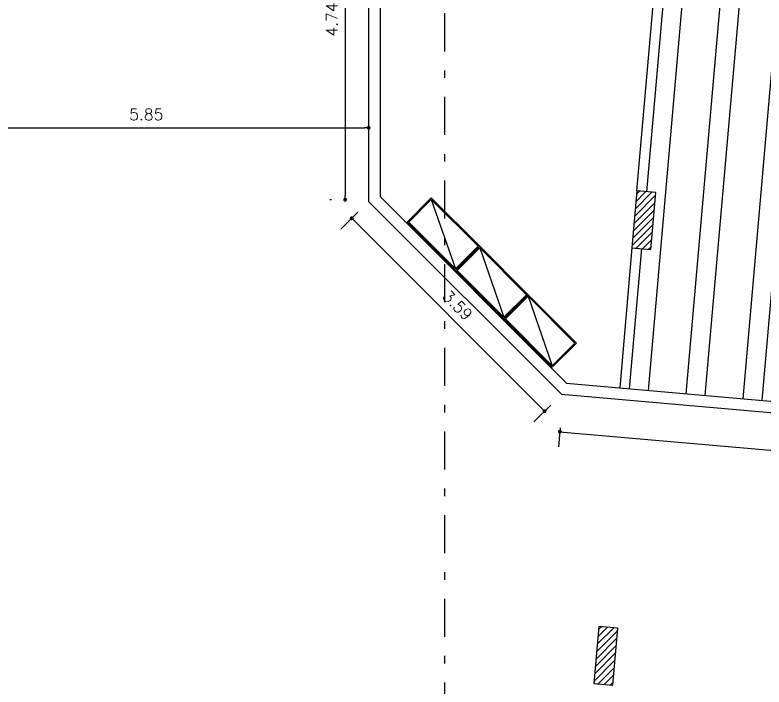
# Model space of a CAD drawing. Header units: millimetres. Extents: x 387 to 811, y 539 to 827.
# Drawn here: x 636.66 to 646.52, y 737.41 to 746.25 of the extents above; entities that cross this region are included whole.
import ezdxf

# ---------------------------------------------------------------- set-up
doc = ezdxf.new("R2010")
doc.units = ezdxf.units.MM
doc.linetypes.add('DASHDOT', pattern=[1, 0.5, -0.25, 0, -0.25])
for name, color, linetype in [('LINHA DE CORTE', 1, 'DASHDOT'), ('MOBILIARIO', 3, 'Continuous'), ('PAREDES EM CORTE', 5, 'Continuous'), ('pilar', 4, 'Continuous')]:
    doc.layers.add(name, color=color, linetype=linetype)
doc.styles.add('ROMANS', font='romans')
doc.dimstyles.new('Cotas_trabalho', dxfattribs={"dimtxt": 0.15, "dimasz": 0.05, "dimexe": 0.2, "dimexo": 0.2, "dimgap": 0.1, "dimtad": 1, "dimzin": 4, "dimdsep": 46, "dimtxsty": 'ROMANS', "dimblk": 'DOT', "dimcen": 0.5, "dimclrd": 256, "dimclre": 256, "dimclrt": 256, "dimadec": 0, "dimazin": 0, "dimtfac": 0.666667, "dimtmove": 2, "dimatfit": 0, "dimldrblk": 'DOT', "dimfxl": 1, "dimtolj": 1, "dimtzin": 4, "dimarcsym": 0})

# ---------------------------------------------------------------- blocks, each defined once
blk = doc.blocks.new('armário')
at = {"layer": 'MOBILIARIO'}
blk.add_line((633.2257, -151.3169), (632.3557, -150.8969), dxfattribs=at)
for points in [[(633.2407, -151.3319), (633.2407, -150.8819), (632.3407, -150.8819), (632.3407, -151.3319)], [(633.2257, -151.3169), (633.2257, -150.8969), (632.3557, -150.8969), (632.3557, -151.3169)]]:
    blk.add_lwpolyline(points, close=True, dxfattribs=at)
blk = doc.blocks.new('_DOT')
at = {"color": 0, "linetype": 'ByBlock'}
blk.add_line((-0.5, 0), (-1, 0), dxfattribs=at)
at = {"color": 0, "linetype": 'ByBlock', "const_width": 0.5}
blk.add_lwpolyline([(-0.25, 0, 1), (0.25, 0, 1)], format="xyb", close=True, dxfattribs=at)
blk = doc.blocks.new('*D244')
at = {"lineweight": -2}
for p, q in [((640.8268, 748.558), (640.8058, 748.558)), ((641.0058, 748.508), (641.0058, 743.8693)), ((640.8268, 743.8193), (640.8058, 743.8193))]:
    blk.add_line(p, q, dxfattribs=at)
at = {"layer": 'Defpoints', "color": 0}
for p in [(641.0268, 748.558, 54), (641.0058, 743.8193), (641.0268, 743.8193, 54)]:
    blk.add_point(p, dxfattribs=at)
at = {"lineweight": -2, "xscale": 0.05, "yscale": 0.05, "zscale": 0.05}
for p, rotation in [((641.0058, 748.558), 90), ((641.0058, 743.8193), 270)]:
    blk.add_blockref('_DOT', p, dxfattribs=dict(at, rotation=rotation))
at = {"insert": (640.8308, 746.1887), "char_height": 0.15, "attachment_point": 5, "rotation": 90, "style": 'ROMANS'}
blk.add_mtext('\\A1;4.74', dxfattribs=at)
blk = doc.blocks.new('*D245')
at = {"lineweight": -2}
for p, q in [((641.1731, 743.6569), (640.9503, 743.4341)), ((641.1271, 743.5402), (643.5934, 741.0739)), ((643.7101, 741.1199), (643.4873, 740.8971))]:
    blk.add_line(p, q, dxfattribs=at)
at = {"layer": 'Defpoints', "color": 0}
for p in [(641.3145, 743.7983, 54), (643.8515, 741.2613, 54), (643.6287, 741.0385)]:
    blk.add_point(p, dxfattribs=at)
at = {"lineweight": -2, "xscale": 0.05, "yscale": 0.05, "zscale": 0.05}
for p, rotation in [((641.0917, 743.5756), 135.0000000000026), ((643.6287, 741.0385), 315.0000000000026)]:
    blk.add_blockref('_DOT', p, dxfattribs=dict(at, rotation=rotation))
at = {"insert": (642.484, 742.4308), "char_height": 0.15, "attachment_point": 5, "rotation": 315, "style": 'ROMANS'}
blk.add_mtext('\\A1;3.59', dxfattribs=at)
blk = doc.blocks.new('*D246')
at = {"lineweight": -2}
for p, q in [((643.8341, 740.8193), (643.8123, 740.5703)), ((643.8795, 740.7652), (654.5948, 739.8277)), ((654.6489, 739.8732), (654.6271, 739.6241))]:
    blk.add_line(p, q, dxfattribs=at)
at = {"layer": 'Defpoints', "color": 0}
for p in [(643.8515, 741.0186, 54), (654.6664, 740.0724, 54), (654.6446, 739.8233)]:
    blk.add_point(p, dxfattribs=at)
at = {"lineweight": -2, "xscale": 0.05, "yscale": 0.05, "zscale": 0.05}
for p, rotation in [((643.8297, 740.7695), 174.999999999999), ((654.6446, 739.8233), 354.999999999999)]:
    blk.add_blockref('_DOT', p, dxfattribs=dict(at, rotation=rotation))
at = {"insert": (649.2524, 740.4708), "char_height": 0.15, "attachment_point": 5, "rotation": 355, "style": 'ROMANS'}
blk.add_mtext('\\A1;10.86', dxfattribs=at)
blk = doc.blocks.new('*D259')
at = {"lineweight": -2}
for p, q in [((635.1731, 738.0186), (634.1077, 736.9533)), ((634.2845, 737.0593), (638.7972, 732.5466)), ((639.7565, 733.4352), (638.6911, 732.3699))]:
    blk.add_line(p, q, dxfattribs=at)
at = {"layer": 'Defpoints', "color": 0}
for p in [(635.3145, 738.1601, 54), (639.8979, 733.5767, 54), (638.8325, 732.5113)]:
    blk.add_point(p, dxfattribs=at)
at = {"lineweight": -2, "xscale": 0.05, "yscale": 0.05, "zscale": 0.05}
for p, rotation in [((634.2491, 737.0947), 134.9999999999979), ((638.8325, 732.5113), 314.9999999999979)]:
    blk.add_blockref('_DOT', p, dxfattribs=dict(at, rotation=rotation))
at = {"insert": (636.6646, 734.9267), "char_height": 0.15, "attachment_point": 5, "rotation": 315, "style": 'ROMANS'}
blk.add_mtext('\\A1;6.48', dxfattribs=at)
blk = doc.blocks.new('*D289')
at = {"lineweight": -2}
blk.add_line((635.5145, 744.7662), (641.2645, 744.7662), dxfattribs=at)
at = {"layer": 'Defpoints', "color": 0}
for p in [(635.4645, 744.7662, 54), (641.3145, 744.7662, 54), (641.3145, 744.7662)]:
    blk.add_point(p, dxfattribs=at)
at = {"lineweight": -2, "xscale": 0.05, "yscale": 0.05, "zscale": 0.05, "rotation": 180}
blk.add_blockref('_DOT', (635.4645, 744.7662), dxfattribs=at)
at = {"lineweight": -2, "xscale": 0.05, "yscale": 0.05, "zscale": 0.05}
blk.add_blockref('_DOT', (641.3145, 744.7662), dxfattribs=at)
at = {"insert": (638.3895, 744.9412), "char_height": 0.15, "attachment_point": 5, "style": 'ROMANS'}
blk.add_mtext('\\A1;5.85', dxfattribs=at)

msp = doc.modelspace()

# ---------------------------------------------------------------- hatches: boundary and pattern name
at = {"layer": 'MOBILIARIO'}
h = msp.add_hatch(dxfattribs=at)
h.set_pattern_fill('ANSI32', color=8, scale=2, angle=40, style=0)
h.set_pattern_definition([(85, (144.1189, 853.5196), (-0.747146, 0.0653668), []), (85, (144.38976, 853.7469), (-0.747146, 0.0653668), [])])
h.paths.add_polyline_path([(646.2178, 747.6996, -0.414214), (646.1814, 747.7429), (646.198, 747.9322), (645.6999, 747.9758), (645.6912, 747.8761), (645.1931, 747.9197), (644.8445, 743.9349), (645.0935, 743.9132), (645.0281, 743.166), (644.7791, 743.1878), (644.6179, 741.3449), (654.6794, 740.4646), (654.8407, 742.3078), (654.7411, 742.3166), (654.8064, 743.0637), (654.9061, 743.055), (655.2547, 747.0395), (654.8811, 747.0721), (654.8898, 747.1718), (654.3917, 747.2153), (654.3751, 747.0261, -0.414214), (654.3318, 746.9897)])
h.paths.add_polyline_path([(649.1181, 744.2653), (650.7191, 744.2653), (650.7191, 744.5465), (649.1181, 744.5465)], flags=24)
h.paths.add_polyline_path([(649.3126, 743.6032), (650.5245, 743.6032), (650.5245, 743.8856), (649.3126, 743.8856)], flags=24)
h.paths.add_polyline_path([(649.4163, 743.878), (650.4208, 743.878), (650.4208, 744.2296), (649.4163, 744.2296)], flags=24)
at = {"layer": 'pilar'}
h = msp.add_hatch(dxfattribs=at)
h.set_pattern_fill('ANSI31', color=8, scale=0.5, style=0)
h.set_pattern_definition([(45, (-472.35369, 850.08363), (-0.0441941738, 0.0441941738), [])])
h.paths.add_polyline_path([(645.0935, 743.9132), (644.8445, 743.9349), (644.7791, 743.1878), (645.0281, 743.166)])
h = msp.add_hatch(dxfattribs=at)
h.set_pattern_fill('ANSI31', color=8, scale=0.5, style=0)
h.set_pattern_definition([(45, (-472.854835, 844.35551), (-0.0441941738, 0.0441941738), [])])
h.paths.add_polyline_path([(644.5924, 738.185), (644.3433, 738.2068), (644.278, 737.4597), (644.527, 737.4379)])

# ---------------------------------------------------------------- linework, layer by layer
at = {"layer": 'LINHA DE CORTE'}
msp.add_line((642.3145, 802.3708, 54), (642.3145, 731.9626, 54), dxfattribs=at)
at = {"layer": 'MOBILIARIO', "color": 8}
for p, q in [((644.8445, 743.9349, 54), (645.1931, 747.9197, 54)), ((644.7791, 743.1878, 54), (644.6179, 741.3449, 54))]:
    msp.add_line(p, q, dxfattribs=at)
at = {"layer": 'PAREDES EM CORTE'}
for p, q in [((641.3145, 747.0468, 54), (641.3145, 743.7983, 54)), ((641.4645, 747.0468, 54), (641.4645, 743.8605, 54)), ((641.3145, 743.7983, 54), (643.8515, 741.2613, 54)), ((641.4645, 743.8605, 54), (643.919, 741.406, 54)), ((643.919, 741.406, 54), (654.6794, 740.4646, 54)), ((643.8515, 741.2613, 54), (654.6664, 740.3151, 54))]:
    msp.add_line(p, q, dxfattribs=at)
at = {"layer": 'pilar', "elevation": 54}
for points in [[(645.0935, 743.9132), (644.8445, 743.9349), (644.7791, 743.1878), (645.0281, 743.166)], [(644.5924, 738.185), (644.3433, 738.2068), (644.278, 737.4597), (644.527, 737.4379)]]:
    msp.add_lwpolyline(points, close=True, dxfattribs=at)

# ---------------------------------------------------------------- block references
at = {"layer": 'pilar', "rotation": 135.0000000000069}
for p in [(982.9003, 189.0667, 54), (983.5367, 188.4303, 54), (984.1731, 187.7939, 54)]:
    msp.add_blockref('armário', p, dxfattribs=at)

# ---------------------------------------------------------------- dimensions: what is measured, and where the dimension line sits
dim = msp.add_linear_dim(base=(641.0058, 743.8193), p1=(641.0268, 748.558, 54), p2=(641.0268, 743.8193, 54), angle=90, dimstyle='Cotas_trabalho')
dim.commit()
dim.dimension.update_dxf_attribs({"geometry": '*D244', "text_midpoint": (640.8308, 746.1887)})
dim = msp.add_linear_dim(base=(641.3145, 744.7662), p1=(635.4645, 744.7662, 54), p2=(641.3145, 744.7662, 54), dimstyle='Cotas_trabalho')
dim.commit()
dim.dimension.update_dxf_attribs({"geometry": '*D289', "text_midpoint": (638.3895, 744.9412)})
for p1, p2, distance, picture, middle in [((641.3145, 743.7983, 54), (643.8515, 741.2613, 54), -0.3151, '*D245', (642.484, 742.4308)), ((643.8515, 741.0186, 54), (654.6664, 740.0724, 54), -0.25, '*D246', (649.2524, 740.4708)), ((635.3145, 738.1601, 54), (639.8979, 733.5767, 54), -1.5067, '*D259', (636.6646, 734.9267))]:
    dim = msp.add_aligned_dim(p1=p1, p2=p2, distance=distance, dimstyle='Cotas_trabalho')
    dim.commit()
    dim.dimension.update_dxf_attribs({"geometry": picture, "text_midpoint": middle})

doc.saveas('drawing.dxf')
